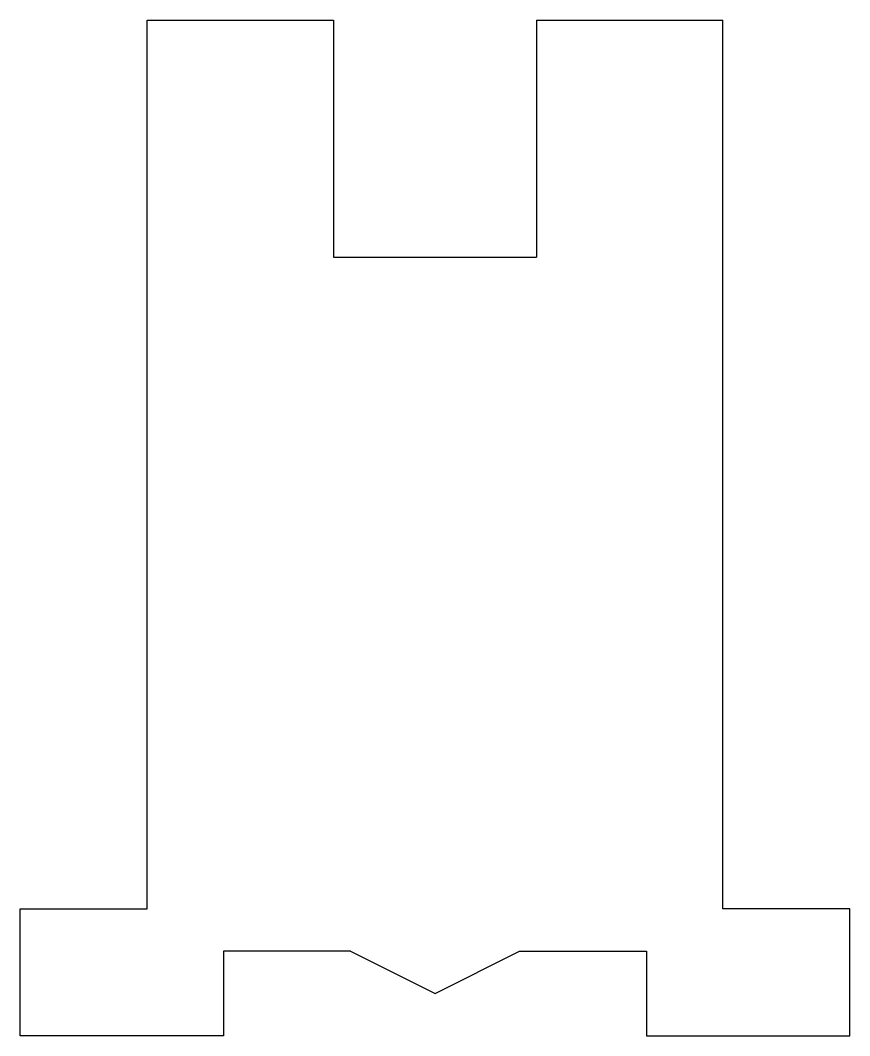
# Model space of a CAD drawing. Header units: millimetres. Extents: x -4.9 to 4.9, y 0 to 12.
import ezdxf

# ---------------------------------------------------------------- set-up
doc = ezdxf.new("R2010")
doc.units = ezdxf.units.MM
doc.layers.add('Sketch', color=7, linetype='CONTINUOUS')

msp = doc.modelspace()

# ---------------------------------------------------------------- linework, layer by layer
at = {"layer": 'Sketch'}
for p, q in [((-3.4, 12), (-1.2, 12)), ((-3.4, 1.5), (-3.4, 12)), ((-1.2, 12), (-1.2, 9.2)), ((1.2, 12), (3.4, 12)), ((1.2, 12), (1.2, 9.2)), ((3.4, 1.5), (3.4, 12)), ((-1.2, 9.2), (1.2, 9.2)), ((-4.9, 1.5), (-3.4, 1.5)), ((-4.9, 0), (-4.9, 1.5)), ((4.9, 1.5), (3.4, 1.5)), ((4.9, 0), (4.9, 1.5)), ((-2.5, 1), (-2.5, 0)), ((-1, 1), (-2.5, 1)), ((-1, 1), (0, 0.5)), ((0, 0.5), (1, 1)), ((1, 1), (2.5, 1)), ((2.5, 1), (2.5, 0)), ((-2.5, 0), (-4.9, 0)), ((2.5, 0), (4.9, 0))]:
    msp.add_line(p, q, dxfattribs=at)

doc.saveas('drawing.dxf')
